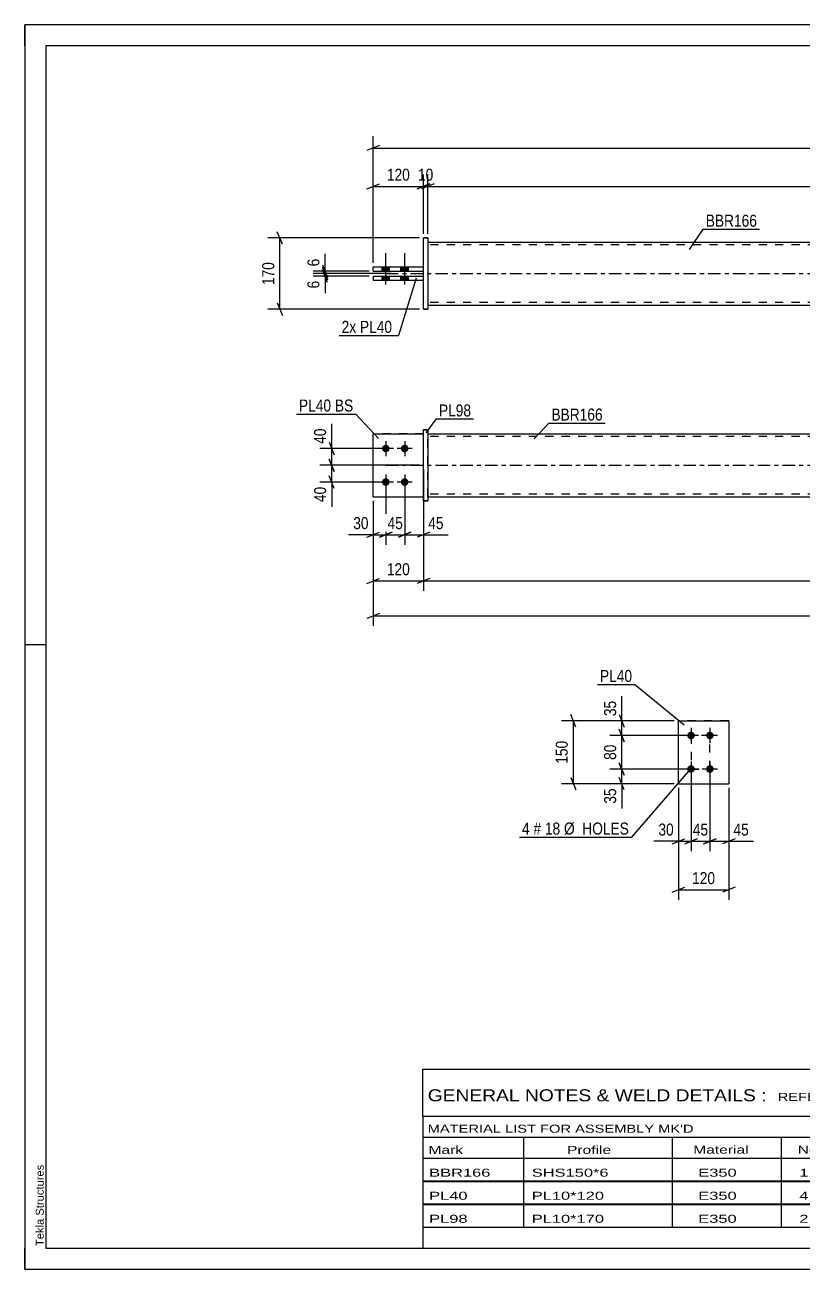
# Model space of a CAD drawing. Header units: millimetres. Extents: x 0 to 420, y 0 to 297.
# Drawn here: x 0 to 186, y 0 to 297 of the extents above; entities that cross this region are included whole.
import ezdxf

# ---------------------------------------------------------------- set-up
doc = ezdxf.new("R2010")
doc.units = ezdxf.units.MM
doc.linetypes.add('DXK_LINE_DOT2', pattern=[3.9198, 1.9599, -1.9599])
doc.linetypes.add('DXK_LINE_DOT3', pattern=[5.9187, 2.979, -0.9799, 0.9799, -0.9799])
doc.styles.add('Arial', font='ARIAL.TTF', dxfattribs={"height": 0.2})
doc.styles.add('Arial Narrow', font='ARIALN.TTF', dxfattribs={"height": 0.2})

# ---------------------------------------------------------------- blocks, each defined once
blk = doc.blocks.new('Unknown-580606079-1163')
at = {"color": 5, "linetype": 'Continuous'}
for p, q in [((420, 297), (0, 297)), ((0, 297), (0, 0)), ((0, 292), (0, 297)), ((415, 292), (5, 292)), ((5, 292), (5, 5)), ((5, 149), (0, 149)), ((0, 0), (0, 5)), ((5, 5), (415, 5)), ((0, 0), (420, 0))]:
    blk.add_line(p, q, dxfattribs=at)
at = {"color": 174, "linetype": 'Continuous', "style": 'Arial'}
blk.add_text('Tekla Structures', height=1.9102, rotation=90, dxfattribs=at).set_placement((4.5, 5.5))
blk = doc.blocks.new('Part-580606079-1811 - 1792')
at = {"color": 7, "linetype": 'DXK_LINE_DOT2'}
for p, q in [((83.16, 199.37), (95.16, 199.37)), ((95.16, 199.37), (83.16, 199.37)), ((83.16, 199.37), (83.16, 199.37)), ((83.16, 184.37), (83.16, 199.37)), ((95.16, 184.37), (95.16, 199.37)), ((83.16, 184.37), (95.16, 184.37)), ((83.16, 184.37), (95.16, 184.37)), ((95.16, 184.37), (95.16, 184.37))]:
    blk.add_line(p, q, dxfattribs=at)
blk = doc.blocks.new('Bolt-580606079-1795 - 1792')
at = {"linetype": 'Continuous'}
for points in [[(86.16, 196.77), (86.34, 196.76), (86.52, 196.7), (86.69, 196.6), (86.83, 196.48), (86.94, 196.32), (87.01, 196.15), (87.05, 195.97), (87.05, 195.78), (87.01, 195.6), (86.94, 195.42), (86.83, 195.27), (86.69, 195.15), (86.52, 195.05), (86.34, 194.99), (86.16, 194.97), (85.97, 194.99), (85.79, 195.05), (85.63, 195.15), (85.49, 195.27), (85.38, 195.42), (85.3, 195.6), (85.26, 195.78), (85.26, 195.97), (85.3, 196.15), (85.38, 196.32), (85.49, 196.48), (85.63, 196.6), (85.79, 196.7), (85.97, 196.76)], [(90.66, 196.77), (90.84, 196.76), (91.02, 196.7), (91.19, 196.6), (91.33, 196.48), (91.44, 196.32), (91.51, 196.15), (91.55, 195.97), (91.55, 195.78), (91.51, 195.6), (91.44, 195.42), (91.33, 195.27), (91.19, 195.15), (91.02, 195.05), (90.84, 194.99), (90.66, 194.97), (90.47, 194.99), (90.29, 195.05), (90.13, 195.15), (89.99, 195.27), (89.88, 195.42), (89.8, 195.6), (89.76, 195.78), (89.76, 195.97), (89.8, 196.15), (89.88, 196.32), (89.99, 196.48), (90.13, 196.6), (90.29, 196.7), (90.47, 196.76)], [(86.16, 188.77), (86.34, 188.76), (86.52, 188.7), (86.69, 188.6), (86.83, 188.48), (86.94, 188.32), (87.01, 188.15), (87.05, 187.97), (87.05, 187.78), (87.01, 187.6), (86.94, 187.42), (86.83, 187.27), (86.69, 187.15), (86.52, 187.05), (86.34, 186.99), (86.16, 186.97), (85.97, 186.99), (85.79, 187.05), (85.63, 187.15), (85.49, 187.27), (85.38, 187.42), (85.3, 187.6), (85.26, 187.78), (85.26, 187.97), (85.3, 188.15), (85.38, 188.32), (85.49, 188.48), (85.63, 188.6), (85.79, 188.7), (85.97, 188.76)], [(90.66, 188.77), (90.84, 188.76), (91.02, 188.7), (91.19, 188.6), (91.33, 188.48), (91.44, 188.32), (91.51, 188.15), (91.55, 187.97), (91.55, 187.78), (91.51, 187.6), (91.44, 187.42), (91.33, 187.27), (91.19, 187.15), (91.02, 187.05), (90.84, 186.99), (90.66, 186.97), (90.47, 186.99), (90.29, 187.05), (90.13, 187.15), (89.99, 187.27), (89.88, 187.42), (89.8, 187.6), (89.76, 187.78), (89.76, 187.97), (89.8, 188.15), (89.88, 188.32), (89.99, 188.48), (90.13, 188.6), (90.29, 188.7), (90.47, 188.76)]]:
    blk.add_hatch(color=1, dxfattribs=at).paths.add_polyline_path(points)
at = {"color": 1, "linetype": 'Continuous'}
for p, q in [((86.16, 197.67), (86.16, 194.07)), ((90.66, 197.67), (90.66, 194.07)), ((87.96, 195.87), (84.36, 195.87)), ((92.46, 195.87), (88.86, 195.87)), ((87.96, 187.87), (84.36, 187.87)), ((86.16, 189.67), (86.16, 186.07)), ((92.46, 187.87), (88.86, 187.87)), ((90.66, 189.67), (90.66, 186.07))]:
    blk.add_line(p, q, dxfattribs=at)
blk = doc.blocks.new('Part-580606079-1801 - 1792')
at = {"color": 2, "linetype": 'Continuous'}
for p, q in [((96.16, 199.37), (224.16, 199.37)), ((224.26, 199.37), (352.26, 199.37)), ((96.16, 184.37), (224.16, 184.37)), ((224.26, 184.37), (352.26, 184.37))]:
    blk.add_line(p, q, dxfattribs=at)
at = {"color": 7, "linetype": 'DXK_LINE_DOT2'}
for p, q in [((96.16, 184.37), (96.16, 199.37)), ((352.26, 199.37), (352.26, 184.37)), ((224.16, 198.77), (96.16, 198.77)), ((352.26, 198.77), (224.26, 198.77)), ((224.16, 184.97), (96.16, 184.97)), ((352.26, 184.97), (224.26, 184.97))]:
    blk.add_line(p, q, dxfattribs=at)
at = {"color": 7, "linetype": 'DXK_LINE_DOT3'}
for p, q in [((86.16, 191.87), (224.16, 191.87)), ((224.26, 191.87), (362.26, 191.87))]:
    blk.add_line(p, q, dxfattribs=at)
blk = doc.blocks.new('Part-580606079-1816 - 1792')
at = {"color": 2, "linetype": 'Continuous'}
for p, q in [((83.16, 199.37), (95.16, 199.37)), ((83.16, 199.37), (83.16, 199.37)), ((83.16, 184.37), (83.16, 199.37)), ((83.16, 184.37), (95.16, 184.37)), ((83.16, 184.37), (83.16, 184.37))]:
    blk.add_line(p, q, dxfattribs=at)
at = {"color": 7, "linetype": 'DXK_LINE_DOT2'}
for p, q in [((95.16, 199.37), (83.16, 199.37)), ((83.16, 199.37), (83.16, 199.37)), ((95.16, 184.37), (95.16, 199.37)), ((83.16, 184.37), (95.16, 184.37)), ((95.16, 184.37), (95.16, 184.37))]:
    blk.add_line(p, q, dxfattribs=at)
blk = doc.blocks.new('Part-580606079-1821 - 1792')
at = {"color": 2, "linetype": 'Continuous'}
for p, q in [((95.16, 183.37), (95.16, 200.38)), ((95.16, 200.37), (96.16, 200.37)), ((96.16, 200.38), (96.16, 183.37)), ((95.16, 183.38), (95.16, 183.37)), ((95.16, 183.37), (96.16, 183.37))]:
    blk.add_line(p, q, dxfattribs=at)
at = {"color": 7, "linetype": 'DXK_LINE_DOT2'}
for p, q in [((95.16, 200.38), (96.16, 200.38)), ((96.16, 183.38), (95.16, 183.38))]:
    blk.add_line(p, q, dxfattribs=at)
blk = doc.blocks.new('Bolt-580606079-2076 - 2069')
at = {"linetype": 'Continuous'}
for points in [[(85.26, 238.23), (87.06, 238.23), (87.06, 239.23), (85.26, 239.23)], [(85.26, 238.23), (87.06, 238.23), (87.06, 239.23), (85.26, 239.23)], [(89.76, 238.23), (91.56, 238.23), (91.56, 239.23), (89.76, 239.23)], [(89.76, 238.23), (91.56, 238.23), (91.56, 239.23), (89.76, 239.23)], [(85.26, 236.03), (87.06, 236.03), (87.06, 237.03), (85.26, 237.03)], [(85.26, 236.03), (87.06, 236.03), (87.06, 237.03), (85.26, 237.03)], [(89.76, 236.03), (91.56, 236.03), (91.56, 237.03), (89.76, 237.03)], [(89.76, 236.03), (91.56, 236.03), (91.56, 237.03), (89.76, 237.03)]]:
    blk.add_hatch(color=1, dxfattribs=at).paths.add_polyline_path(points)
at = {"color": 1, "linetype": 'Continuous'}
for p, q in [((86.16, 235.03), (86.16, 242.53)), ((86.16, 235.03), (86.16, 242.53)), ((90.66, 235.03), (90.66, 242.53)), ((90.66, 235.03), (90.66, 242.53)), ((85.26, 238.23), (85.26, 239.23)), ((85.26, 238.23), (85.26, 239.23)), ((87.06, 238.23), (87.06, 239.23)), ((87.06, 238.23), (87.06, 239.23)), ((89.76, 238.23), (89.76, 239.23)), ((89.76, 238.23), (89.76, 239.23)), ((91.56, 238.23), (91.56, 239.23)), ((91.56, 238.23), (91.56, 239.23)), ((85.26, 236.03), (85.26, 237.03)), ((85.26, 236.03), (85.26, 237.03)), ((87.06, 236.03), (87.06, 237.03)), ((87.06, 236.03), (87.06, 237.03)), ((89.76, 236.03), (89.76, 237.03)), ((89.76, 236.03), (89.76, 237.03)), ((91.56, 236.03), (91.56, 237.03)), ((91.56, 236.03), (91.56, 237.03))]:
    blk.add_line(p, q, dxfattribs=at)
blk = doc.blocks.new('Part-580606079-2093 - 2069')
at = {"color": 2, "linetype": 'Continuous'}
for p, q in [((83.16, 237.03), (95.16, 237.03)), ((83.16, 237.03), (83.16, 236.03)), ((83.16, 236.03), (95.16, 236.03))]:
    blk.add_line(p, q, dxfattribs=at)
at = {"color": 7, "linetype": 'DXK_LINE_DOT2'}
for p, q in [((83.16, 237.03), (95.16, 237.03)), ((83.16, 236.03), (95.16, 236.03)), ((95.16, 236.03), (95.16, 237.03))]:
    blk.add_line(p, q, dxfattribs=at)
blk = doc.blocks.new('Part-580606079-2082 - 2069')
at = {"color": 2, "linetype": 'Continuous'}
for p, q in [((96.16, 245.13), (224.16, 245.13)), ((224.26, 245.13), (352.26, 245.13)), ((96.16, 230.13), (224.16, 230.13)), ((224.26, 230.13), (352.26, 230.13))]:
    blk.add_line(p, q, dxfattribs=at)
at = {"color": 7, "linetype": 'DXK_LINE_DOT2'}
for p, q in [((96.16, 245.13), (96.16, 230.13)), ((224.16, 244.53), (96.16, 244.53)), ((352.26, 244.53), (224.26, 244.53)), ((352.26, 245.13), (352.26, 230.13)), ((224.16, 230.73), (96.16, 230.73)), ((352.26, 230.73), (224.26, 230.73))]:
    blk.add_line(p, q, dxfattribs=at)
at = {"color": 7, "linetype": 'DXK_LINE_DOT3'}
for p, q in [((86.16, 237.63), (224.16, 237.63)), ((224.26, 237.63), (362.26, 237.63))]:
    blk.add_line(p, q, dxfattribs=at)
blk = doc.blocks.new('Part-580606079-2088 - 2069')
at = {"color": 2, "linetype": 'Continuous'}
for p, q in [((83.16, 239.23), (95.16, 239.23)), ((83.16, 238.23), (83.16, 239.23)), ((83.16, 238.23), (95.16, 238.23))]:
    blk.add_line(p, q, dxfattribs=at)
at = {"color": 7, "linetype": 'DXK_LINE_DOT2'}
for p, q in [((83.16, 239.23), (95.16, 239.23)), ((83.16, 238.23), (95.16, 238.23)), ((95.16, 238.23), (95.16, 239.23))]:
    blk.add_line(p, q, dxfattribs=at)
blk = doc.blocks.new('Part-580606079-2094 - 2069')
at = {"color": 2, "linetype": 'Continuous'}
for p, q in [((95.16, 246.13), (96.16, 246.13)), ((95.16, 246.13), (95.16, 246.13)), ((95.16, 229.13), (95.16, 246.13)), ((96.16, 246.13), (96.16, 246.13)), ((96.16, 246.13), (96.16, 229.13)), ((96.16, 229.13), (95.16, 229.13)), ((95.16, 229.13), (95.16, 229.13)), ((96.16, 229.13), (96.16, 229.13))]:
    blk.add_line(p, q, dxfattribs=at)
at = {"color": 7, "linetype": 'DXK_LINE_DOT2'}
for p, q in [((96.16, 246.13), (95.16, 246.13)), ((95.16, 246.13), (95.16, 246.13)), ((95.16, 229.13), (96.16, 229.13))]:
    blk.add_line(p, q, dxfattribs=at)
blk = doc.blocks.new('Bolt-580606079-1445 - 1411')
at = {"linetype": 'Continuous'}
for points in [[(159.01, 126.47), (158.82, 126.49), (158.65, 126.55), (158.48, 126.65), (158.34, 126.77), (158.23, 126.92), (158.16, 127.1), (158.12, 127.28), (158.12, 127.47), (158.16, 127.65), (158.23, 127.82), (158.34, 127.98), (158.48, 128.1), (158.65, 128.2), (158.82, 128.26), (159.01, 128.27), (159.2, 128.26), (159.38, 128.2), (159.54, 128.1), (159.68, 127.98), (159.79, 127.82), (159.87, 127.65), (159.91, 127.47), (159.91, 127.28), (159.87, 127.1), (159.79, 126.92), (159.68, 126.77), (159.54, 126.65), (159.38, 126.55), (159.2, 126.49)], [(163.51, 126.47), (163.32, 126.49), (163.15, 126.55), (162.98, 126.65), (162.84, 126.77), (162.73, 126.92), (162.66, 127.1), (162.62, 127.28), (162.62, 127.47), (162.66, 127.65), (162.73, 127.82), (162.84, 127.98), (162.98, 128.1), (163.15, 128.2), (163.32, 128.26), (163.51, 128.27), (163.7, 128.26), (163.88, 128.2), (164.04, 128.1), (164.18, 127.98), (164.29, 127.82), (164.37, 127.65), (164.41, 127.47), (164.41, 127.28), (164.37, 127.1), (164.29, 126.92), (164.18, 126.77), (164.04, 126.65), (163.88, 126.55), (163.7, 126.49)], [(159.01, 118.47), (158.82, 118.49), (158.65, 118.55), (158.48, 118.65), (158.34, 118.77), (158.23, 118.92), (158.16, 119.1), (158.12, 119.28), (158.12, 119.47), (158.16, 119.65), (158.23, 119.82), (158.34, 119.98), (158.48, 120.1), (158.65, 120.2), (158.82, 120.26), (159.01, 120.27), (159.2, 120.26), (159.38, 120.2), (159.54, 120.1), (159.68, 119.98), (159.79, 119.82), (159.87, 119.65), (159.91, 119.47), (159.91, 119.28), (159.87, 119.1), (159.79, 118.92), (159.68, 118.77), (159.54, 118.65), (159.38, 118.55), (159.2, 118.49)], [(163.51, 118.47), (163.32, 118.49), (163.15, 118.55), (162.98, 118.65), (162.84, 118.77), (162.73, 118.92), (162.66, 119.1), (162.62, 119.28), (162.62, 119.47), (162.66, 119.65), (162.73, 119.82), (162.84, 119.98), (162.98, 120.1), (163.15, 120.2), (163.32, 120.26), (163.51, 120.27), (163.7, 120.26), (163.88, 120.2), (164.04, 120.1), (164.18, 119.98), (164.29, 119.82), (164.37, 119.65), (164.41, 119.47), (164.41, 119.28), (164.37, 119.1), (164.29, 118.92), (164.18, 118.77), (164.04, 118.65), (163.88, 118.55), (163.7, 118.49)]]:
    blk.add_hatch(color=1, dxfattribs=at).paths.add_polyline_path(points)
at = {"color": 1, "linetype": 'Continuous'}
for p, q in [((159.01, 129.17), (159.01, 125.57)), ((163.51, 129.17), (163.51, 125.57)), ((160.81, 127.37), (157.21, 127.37)), ((165.31, 127.37), (161.71, 127.37)), ((160.81, 119.37), (157.21, 119.37)), ((159.01, 121.17), (159.01, 117.57)), ((165.31, 119.37), (161.71, 119.37)), ((163.51, 121.17), (163.51, 117.57))]:
    blk.add_line(p, q, dxfattribs=at)
blk = doc.blocks.new('Part-580606079-1460 - 1411')
at = {"color": 2, "linetype": 'Continuous'}
for p, q in [((156.01, 130.87), (168.01, 130.87)), ((156.01, 130.87), (156.01, 130.87)), ((156.01, 115.87), (156.01, 130.87)), ((168.01, 130.87), (168.01, 130.87)), ((168.01, 130.87), (168.01, 115.87)), ((156.01, 115.87), (168.01, 115.87)), ((156.01, 115.87), (156.01, 115.87)), ((168.01, 115.87), (168.01, 115.87))]:
    blk.add_line(p, q, dxfattribs=at)
at = {"color": 7, "linetype": 'DXK_LINE_DOT2'}
for p, q in [((168.01, 130.87), (156.01, 130.87)), ((156.01, 115.87), (168.01, 115.87)), ((168.01, 115.87), (168.01, 115.87))]:
    blk.add_line(p, q, dxfattribs=at)
blk = doc.blocks.new('Rectangle-580606079-1569 - 1411')
at = {"color": 1, "linetype": 'DXK_LINE_DOT2'}
blk.add_lwpolyline([(159.01, 119.37), (163.51, 119.37), (163.51, 127.37), (159.01, 127.37), (159.01, 119.37)], close=True, dxfattribs=at)
blk = doc.blocks.new('StraightDimension-580606079-1939 - 1792')
at = {"color": 7, "linetype": 'Continuous'}
for p, q in [((95.16, 190.87), (95.16, 161.88)), ((353.26, 183.37), (353.26, 161.88)), ((96.66, 164.88), (93.66, 163.68)), ((95.16, 164.28), (353.26, 164.28)), ((351.76, 163.68), (354.76, 164.88))]:
    blk.add_line(p, q, dxfattribs=at)
at = {"color": 0}
blk.add_wipeout([(228.46, 165.03), (228.46, 169.23), (219.95, 169.23), (219.95, 165.03)], dxfattribs=at)
at = {"color": 3, "style": 'Arial Narrow'}
blk.add_text('2685', height=2.863, dxfattribs=at).set_placement((220.55, 165.63))
blk = doc.blocks.new('StraightDimension-580606079-1924 - 1792')
at = {"color": 7, "linetype": 'Continuous'}
for p, q in [((95.16, 190.87), (95.16, 161.88)), ((83.16, 183.37), (83.16, 161.88)), ((81.66, 163.68), (84.66, 164.88)), ((83.16, 164.28), (95.16, 164.28)), ((96.66, 164.88), (93.66, 163.68))]:
    blk.add_line(p, q, dxfattribs=at)
at = {"color": 0}
blk.add_wipeout([(92.5, 165.03), (92.5, 169.23), (85.81, 169.23), (85.81, 165.03)], dxfattribs=at)
at = {"color": 3, "style": 'Arial Narrow'}
blk.add_text('120', height=2.863, dxfattribs=at).set_placement((86.41, 165.63))
blk = doc.blocks.new('StraightDimension-580606079-1993 - 1792')
at = {"color": 7, "linetype": 'Continuous'}
for p, q in [((86.16, 186.87), (86.16, 172.89)), ((83.16, 183.37), (83.16, 172.89)), ((81.66, 174.69), (84.66, 175.89)), ((83.16, 175.29), (86.16, 175.29)), ((87.66, 175.89), (84.66, 174.69))]:
    blk.add_line(p, q, dxfattribs=at)
at = {"color": 0}
blk.add_wipeout([(82.63, 176.04), (82.63, 180.24), (77.78, 180.24), (77.78, 176.04)], dxfattribs=at)
at = {"color": 7, "linetype": 'Continuous'}
blk.add_line((83.16, 175.29), (77.25, 175.29), dxfattribs=at)
blk.add_line((83.16, 175.29), (77.25, 175.29), dxfattribs=at)
at = {"color": 3, "style": 'Arial Narrow'}
blk.add_text('30', height=2.863, dxfattribs=at).set_placement((78.38, 176.64))
blk = doc.blocks.new('StraightDimension-580606079-2009 - 1792')
at = {"color": 7, "linetype": 'Continuous'}
for p, q in [((86.16, 186.87), (86.16, 172.89)), ((90.66, 186.87), (90.66, 172.89)), ((84.66, 174.69), (87.66, 175.89)), ((86.16, 175.29), (90.66, 175.29)), ((92.16, 175.89), (89.16, 174.69))]:
    blk.add_line(p, q, dxfattribs=at)
at = {"color": 0}
blk.add_wipeout([(90.83, 176.04), (90.83, 180.24), (85.98, 180.24), (85.98, 176.04)], dxfattribs=at)
at = {"color": 3, "style": 'Arial Narrow'}
blk.add_text('45', height=2.863, dxfattribs=at).set_placement((86.58, 176.64))
blk = doc.blocks.new('StraightDimension-580606079-1885 - 1792')
at = {"color": 7, "linetype": 'Continuous'}
for p, q in [((83.16, 183.37), (83.16, 153.52)), ((365.26, 183.37), (365.26, 153.52)), ((84.66, 156.52), (81.66, 155.32)), ((83.16, 155.92), (365.26, 155.92)), ((363.76, 155.32), (366.76, 156.52))]:
    blk.add_line(p, q, dxfattribs=at)
at = {"color": 0}
blk.add_wipeout([(228.46, 156.67), (228.46, 160.87), (219.95, 160.87), (219.95, 156.67)], dxfattribs=at)
at = {"color": 3, "style": 'Arial Narrow'}
blk.add_text('2925', height=2.863, dxfattribs=at).set_placement((220.55, 157.27))
blk = doc.blocks.new('StraightDimension-580606079-1983 - 1792')
at = {"color": 7, "linetype": 'Continuous'}
for p, q in [((72.65, 197.37), (73.85, 194.37)), ((85.16, 195.87), (70.4, 195.87)), ((73.85, 190.37), (72.65, 193.37)), ((73.25, 191.87), (73.25, 195.87)), ((94.16, 191.87), (70.4, 191.87))]:
    blk.add_line(p, q, dxfattribs=at)
at = {"color": 0}
blk.add_wipeout([(72.5, 201.26), (68.3, 201.26), (68.3, 196.4), (72.5, 196.4)], dxfattribs=at)
at = {"color": 7, "linetype": 'Continuous'}
blk.add_line((73.25, 195.87), (73.25, 201.78), dxfattribs=at)
blk.add_line((73.25, 195.87), (73.25, 201.78), dxfattribs=at)
at = {"color": 3, "style": 'Arial Narrow'}
blk.add_text('40', height=2.863, rotation=90.0002, dxfattribs=at).set_placement((71.9, 197))
blk = doc.blocks.new('StraightDimension-580606079-1974 - 1792')
at = {"color": 7, "linetype": 'Continuous'}
for p, q in [((72.65, 193.37), (73.85, 190.37)), ((94.16, 191.87), (70.4, 191.87)), ((73.25, 187.87), (73.25, 191.87)), ((85.16, 187.87), (70.4, 187.87)), ((73.85, 186.37), (72.65, 189.37))]:
    blk.add_line(p, q, dxfattribs=at)
at = {"color": 0}
blk.add_wipeout([(72.5, 187.35), (68.3, 187.35), (68.3, 182.49), (72.5, 182.49)], dxfattribs=at)
at = {"color": 7, "linetype": 'Continuous'}
blk.add_line((73.25, 187.87), (73.25, 181.97), dxfattribs=at)
blk.add_line((73.25, 187.87), (73.25, 181.97), dxfattribs=at)
at = {"color": 3, "style": 'Arial Narrow'}
blk.add_text('40', height=2.863, rotation=90.0002, dxfattribs=at).set_placement((71.9, 183.09))
blk = doc.blocks.new('StraightDimension-580606079-2022 - 1792')
at = {"color": 7, "linetype": 'Continuous'}
for p, q in [((90.66, 186.87), (90.66, 172.89)), ((95.16, 183.37), (95.16, 172.89)), ((89.16, 174.69), (92.16, 175.89)), ((90.66, 175.29), (95.16, 175.29)), ((96.66, 175.89), (93.66, 174.69))]:
    blk.add_line(p, q, dxfattribs=at)
at = {"color": 0}
blk.add_wipeout([(100.54, 176.04), (100.54, 180.24), (95.68, 180.24), (95.68, 176.04)], dxfattribs=at)
at = {"color": 7, "linetype": 'Continuous'}
blk.add_line((95.16, 175.29), (101.06, 175.29), dxfattribs=at)
blk.add_line((95.16, 175.29), (101.06, 175.29), dxfattribs=at)
at = {"color": 3, "style": 'Arial Narrow'}
blk.add_text('45', height=2.863, dxfattribs=at).set_placement((96.28, 176.64))
blk = doc.blocks.new('StraightDimension-580606079-2210 - 2069')
at = {"color": 7, "linetype": 'Continuous'}
for p, q in [((87.41, 237.63), (68.79, 237.63)), ((71.04, 239.13), (72.24, 236.13)), ((72.24, 235.53), (71.04, 238.53)), ((71.64, 237.03), (71.64, 237.63)), ((82.16, 237.03), (68.79, 237.03))]:
    blk.add_line(p, q, dxfattribs=at)
at = {"color": 0}
blk.add_wipeout([(70.89, 236.51), (66.69, 236.51), (66.69, 233.48), (70.89, 233.48)], dxfattribs=at)
at = {"color": 7, "linetype": 'Continuous'}
blk.add_line((71.64, 237.03), (71.64, 232.95), dxfattribs=at)
blk.add_line((71.64, 237.03), (71.64, 232.95), dxfattribs=at)
at = {"color": 3, "style": 'Arial Narrow'}
blk.add_text('6', height=2.86, rotation=90.0002, dxfattribs=at).set_placement((70.29, 234.08))
blk = doc.blocks.new('StraightDimension-580606079-4129 - 2069')
at = {"color": 7, "linetype": 'Continuous'}
for p, q in [((83.16, 240.23), (83.16, 270.44)), ((365.26, 240.23), (365.26, 270.44)), ((84.66, 268.19), (81.66, 266.99)), ((83.16, 267.59), (365.26, 267.59)), ((363.76, 266.99), (366.76, 268.19))]:
    blk.add_line(p, q, dxfattribs=at)
at = {"color": 0}
blk.add_wipeout([(228.46, 268.34), (228.46, 272.54), (219.95, 272.54), (219.95, 268.34)], dxfattribs=at)
at = {"color": 3, "style": 'Arial Narrow'}
blk.add_text('2925', height=2.863, dxfattribs=at).set_placement((220.55, 268.94))
blk = doc.blocks.new('StraightDimension-580606079-4085 - 2069')
at = {"color": 7, "linetype": 'Continuous'}
for p, q in [((93.66, 257.86), (96.66, 259.06)), ((97.66, 259.06), (94.66, 257.86)), ((95.16, 247.13), (95.16, 261.31)), ((95.16, 258.46), (96.16, 258.46)), ((96.16, 247.13), (96.16, 261.31))]:
    blk.add_line(p, q, dxfattribs=at)
at = {"color": 0}
blk.add_wipeout([(98.08, 259.21), (98.08, 263.41), (93.23, 263.41), (93.23, 259.21)], dxfattribs=at)
at = {"color": 3, "style": 'Arial Narrow'}
blk.add_text('10', height=2.863, dxfattribs=at).set_placement((93.83, 259.81))
blk = doc.blocks.new('StraightDimension-580606079-2107 - 2069')
at = {"color": 7, "linetype": 'Continuous'}
for p, q in [((61.46, 244.63), (60.26, 247.63)), ((94.16, 246.13), (58.01, 246.13)), ((60.86, 229.13), (60.86, 246.13)), ((94.16, 229.13), (58.01, 229.13)), ((60.26, 230.63), (61.46, 227.63))]:
    blk.add_line(p, q, dxfattribs=at)
at = {"color": 0}
blk.add_wipeout([(60.11, 240.97), (55.91, 240.97), (55.91, 234.29), (60.11, 234.29)], dxfattribs=at)
at = {"color": 3, "style": 'Arial Narrow'}
blk.add_text('170', height=2.863, rotation=90.0002, dxfattribs=at).set_placement((59.51, 234.89))
blk = doc.blocks.new('StraightDimension-580606079-2200 - 2069')
at = {"color": 7, "linetype": 'Continuous'}
for p, q in [((82.16, 238.23), (68.79, 238.23)), ((87.41, 237.63), (68.79, 237.63)), ((71.04, 239.73), (72.24, 236.73)), ((72.24, 236.13), (71.04, 239.13)), ((71.64, 237.63), (71.64, 238.23))]:
    blk.add_line(p, q, dxfattribs=at)
at = {"color": 0}
blk.add_wipeout([(70.89, 241.78), (66.69, 241.78), (66.69, 238.76), (70.89, 238.76)], dxfattribs=at)
at = {"color": 7, "linetype": 'Continuous'}
blk.add_line((71.64, 238.23), (71.64, 242.31), dxfattribs=at)
blk.add_line((71.64, 238.23), (71.64, 242.31), dxfattribs=at)
at = {"color": 3, "style": 'Arial Narrow'}
blk.add_text('6', height=2.86, rotation=90.0002, dxfattribs=at).set_placement((70.29, 239.36))
blk = doc.blocks.new('StraightDimension-580606079-4084 - 2069')
at = {"color": 7, "linetype": 'Continuous'}
for p, q in [((97.66, 259.06), (94.66, 257.86)), ((96.16, 247.13), (96.16, 261.31)), ((96.16, 258.46), (352.26, 258.46)), ((350.76, 257.86), (353.76, 259.06)), ((352.26, 247.13), (352.26, 261.31))]:
    blk.add_line(p, q, dxfattribs=at)
at = {"color": 0}
blk.add_wipeout([(228.46, 259.21), (228.46, 263.41), (219.95, 263.41), (219.95, 259.21)], dxfattribs=at)
at = {"color": 3, "style": 'Arial Narrow'}
blk.add_text('2665', height=2.863, dxfattribs=at).set_placement((220.55, 259.81))
blk = doc.blocks.new('StraightDimension-580606079-4086 - 2069')
at = {"color": 7, "linetype": 'Continuous'}
for p, q in [((81.66, 257.86), (84.66, 259.06)), ((83.16, 240.23), (83.16, 261.31)), ((83.16, 258.46), (95.16, 258.46)), ((96.66, 259.06), (93.66, 257.86)), ((95.16, 247.13), (95.16, 261.31))]:
    blk.add_line(p, q, dxfattribs=at)
at = {"color": 0}
blk.add_wipeout([(92.5, 259.21), (92.5, 263.41), (85.81, 263.41), (85.81, 259.21)], dxfattribs=at)
at = {"color": 3, "style": 'Arial Narrow'}
blk.add_text('120', height=2.863, dxfattribs=at).set_placement((86.41, 259.81))
blk = doc.blocks.new('StraightDimension-580606079-1556 - 1411')
at = {"color": 7, "linetype": 'Continuous'}
for p, q in [((155.01, 130.87), (139.63, 130.87)), ((141.88, 132.37), (143.08, 129.37)), ((142.48, 127.37), (142.48, 130.87)), ((143.08, 125.87), (141.88, 128.87)), ((158.01, 127.37), (139.63, 127.37))]:
    blk.add_line(p, q, dxfattribs=at)
at = {"color": 0}
blk.add_wipeout([(141.73, 136.26), (137.53, 136.26), (137.53, 131.4), (141.73, 131.4)], dxfattribs=at)
at = {"color": 7, "linetype": 'Continuous'}
blk.add_line((142.48, 130.87), (142.48, 136.78), dxfattribs=at)
blk.add_line((142.48, 130.87), (142.48, 136.78), dxfattribs=at)
at = {"color": 3, "style": 'Arial Narrow'}
blk.add_text('35', height=2.863, rotation=90.0002, dxfattribs=at).set_placement((141.13, 132))
blk = doc.blocks.new('StraightDimension-580606079-1492 - 1411')
at = {"color": 7, "linetype": 'Continuous'}
for p, q in [((159.01, 118.37), (159.01, 99.74)), ((163.51, 118.37), (163.51, 99.74)), ((157.51, 101.54), (160.51, 102.74)), ((159.01, 102.14), (163.51, 102.14)), ((165.01, 102.74), (162.01, 101.54))]:
    blk.add_line(p, q, dxfattribs=at)
at = {"color": 0}
blk.add_wipeout([(163.69, 102.89), (163.69, 107.09), (158.83, 107.09), (158.83, 102.89)], dxfattribs=at)
at = {"color": 3, "style": 'Arial Narrow'}
blk.add_text('45', height=2.863, dxfattribs=at).set_placement((159.43, 103.49))
blk = doc.blocks.new('StraightDimension-580606079-1462 - 1411')
at = {"color": 7, "linetype": 'Continuous'}
for p, q in [((156.01, 114.87), (156.01, 88.15)), ((168.01, 114.87), (168.01, 88.15)), ((154.51, 89.95), (157.51, 91.15)), ((156.01, 90.55), (168.01, 90.55)), ((169.51, 91.15), (166.51, 89.95))]:
    blk.add_line(p, q, dxfattribs=at)
at = {"color": 0}
blk.add_wipeout([(165.35, 91.3), (165.35, 95.5), (158.67, 95.5), (158.67, 91.3)], dxfattribs=at)
at = {"color": 3, "style": 'Arial Narrow'}
blk.add_text('120', height=2.863, dxfattribs=at).set_placement((159.27, 91.9))
blk = doc.blocks.new('StraightDimension-580606079-1479 - 1411')
at = {"color": 7, "linetype": 'Continuous'}
for p, q in [((163.51, 118.37), (163.51, 99.74)), ((168.01, 114.87), (168.01, 99.74)), ((162.01, 101.54), (165.01, 102.74)), ((163.51, 102.14), (168.01, 102.14)), ((169.51, 102.74), (166.51, 101.54))]:
    blk.add_line(p, q, dxfattribs=at)
at = {"color": 0}
blk.add_wipeout([(173.39, 102.89), (173.39, 107.09), (168.54, 107.09), (168.54, 102.89)], dxfattribs=at)
at = {"color": 7, "linetype": 'Continuous'}
blk.add_line((168.01, 102.14), (173.92, 102.14), dxfattribs=at)
blk.add_line((168.01, 102.14), (173.92, 102.14), dxfattribs=at)
at = {"color": 3, "style": 'Arial Narrow'}
blk.add_text('45', height=2.863, dxfattribs=at).set_placement((169.14, 103.49))
blk = doc.blocks.new('StraightDimension-580606079-1502 - 1411')
at = {"color": 7, "linetype": 'Continuous'}
for p, q in [((159.01, 118.37), (159.01, 99.74)), ((156.01, 114.87), (156.01, 99.74)), ((154.51, 101.54), (157.51, 102.74)), ((156.01, 102.14), (159.01, 102.14)), ((160.51, 102.74), (157.51, 101.54))]:
    blk.add_line(p, q, dxfattribs=at)
at = {"color": 0}
blk.add_wipeout([(155.49, 102.89), (155.49, 107.09), (150.63, 107.09), (150.63, 102.89)], dxfattribs=at)
at = {"color": 7, "linetype": 'Continuous'}
blk.add_line((156.01, 102.14), (150.11, 102.14), dxfattribs=at)
blk.add_line((156.01, 102.14), (150.11, 102.14), dxfattribs=at)
at = {"color": 3, "style": 'Arial Narrow'}
blk.add_text('30', height=2.863, dxfattribs=at).set_placement((151.23, 103.49))
blk = doc.blocks.new('StraightDimension-580606079-1516 - 1411')
at = {"color": 7, "linetype": 'Continuous'}
for p, q in [((155.01, 130.87), (128.07, 130.87)), ((131.52, 129.37), (130.32, 132.37)), ((130.92, 115.87), (130.92, 130.87)), ((155.01, 115.87), (128.07, 115.87)), ((130.32, 117.37), (131.52, 114.37))]:
    blk.add_line(p, q, dxfattribs=at)
at = {"color": 0}
blk.add_wipeout([(130.17, 126.72), (125.97, 126.72), (125.97, 120.03), (130.17, 120.03)], dxfattribs=at)
at = {"color": 3, "style": 'Arial Narrow'}
blk.add_text('150', height=2.863, rotation=90.0002, dxfattribs=at).set_placement((129.57, 120.63))
blk = doc.blocks.new('StraightDimension-580606079-1533 - 1411')
at = {"color": 7, "linetype": 'Continuous'}
for p, q in [((158.01, 119.37), (139.63, 119.37)), ((141.88, 120.87), (143.08, 117.87)), ((142.48, 115.87), (142.48, 119.37)), ((155.01, 115.87), (139.63, 115.87)), ((143.08, 114.37), (141.88, 117.37))]:
    blk.add_line(p, q, dxfattribs=at)
at = {"color": 0}
blk.add_wipeout([(141.73, 115.35), (137.53, 115.35), (137.53, 110.49), (141.73, 110.49)], dxfattribs=at)
at = {"color": 7, "linetype": 'Continuous'}
blk.add_line((142.48, 115.87), (142.48, 109.97), dxfattribs=at)
blk.add_line((142.48, 115.87), (142.48, 109.97), dxfattribs=at)
at = {"color": 3, "style": 'Arial Narrow'}
blk.add_text('35', height=2.863, rotation=90.0002, dxfattribs=at).set_placement((141.13, 111.09))
blk = doc.blocks.new('StraightDimension-580606079-1546 - 1411')
at = {"color": 7, "linetype": 'Continuous'}
for p, q in [((141.88, 128.87), (143.08, 125.87)), ((158.01, 127.37), (139.63, 127.37)), ((142.48, 119.37), (142.48, 127.37)), ((158.01, 119.37), (139.63, 119.37)), ((143.08, 117.87), (141.88, 120.87))]:
    blk.add_line(p, q, dxfattribs=at)
at = {"color": 0}
blk.add_wipeout([(141.73, 125.8), (137.53, 125.8), (137.53, 120.95), (141.73, 120.95)], dxfattribs=at)
at = {"color": 3, "style": 'Arial Narrow'}
blk.add_text('80', height=2.863, rotation=90.0002, dxfattribs=at).set_placement((141.13, 121.55))
blk = doc.blocks.new('Unknown-580606079-4704')
at = {"color": 7, "linetype": 'Continuous'}
for p, q in [((95, 47.75), (255, 47.75)), ((95, 36.5), (95, 47.75)), ((255, 47.75), (255, 36.5)), ((95, 36.5), (255, 36.5)), ((95, 36.5), (95, 31.5)), ((255, 36.5), (255, 31.5)), ((95, 31.5), (255, 31.5)), ((95, 31.5), (95, 26.5)), ((119, 31.5), (119, 26.5)), ((154.5, 31.5), (154.5, 26.5)), ((180.5, 31.5), (180.5, 26.5)), ((193.5, 31.5), (193.5, 26.5)), ((211, 31.5), (211, 26.5)), ((233, 31.5), (233, 26.5)), ((255, 31.5), (255, 26.5)), ((95, 26.5), (255, 26.5)), ((95, 26.45), (95, 21.05)), ((95, 26.45), (255, 26.45)), ((119, 26.5), (119, 21)), ((154.5, 26.5), (154.5, 21)), ((180.5, 26.5), (180.5, 21)), ((193.5, 26.5), (193.5, 21)), ((211, 26.5), (211, 21)), ((233, 26.5), (233, 21)), ((255, 26.45), (255, 21.05)), ((95, 21.05), (255, 21.05)), ((95, 20.95), (95, 15.55)), ((95, 20.95), (255, 20.95)), ((119, 21), (119, 15.5)), ((154.5, 21), (154.5, 15.5)), ((180.5, 21), (180.5, 15.5)), ((193.5, 21), (193.5, 15.5)), ((211, 21), (211, 15.5)), ((233, 21), (233, 15.5)), ((255, 20.95), (255, 15.55)), ((95, 15.55), (255, 15.55)), ((95, 15.45), (95, 10.05)), ((95, 15.45), (255, 15.45)), ((119, 15.5), (119, 10)), ((154.5, 15.5), (154.5, 10)), ((180.5, 15.5), (180.5, 10)), ((193.5, 15.5), (193.5, 10)), ((211, 15.5), (211, 10)), ((233, 15.5), (233, 10)), ((255, 15.45), (255, 10.05)), ((95, 10.05), (255, 10.05)), ((95, 10), (255, 10)), ((95, 10), (95, 5)), ((211, 10), (211, 5)), ((233, 10), (233, 5)), ((255, 10), (255, 5)), ((95, 5), (255, 5))]:
    blk.add_line(p, q, dxfattribs=at)
at = {"color": 7, "style": 'Arial Narrow'}
for s, height, width, p in [('GENERAL NOTES & WELD DETAILS :', 2.8633, 1.4, (96.15, 40.06)), ('REFER TYP DRAWING TYP-01', 1.9089, 1.6, (179.7, 40.16)), ("MATERIAL LIST FOR ASSEMBLY MK'D", 1.9089, 1.6, (96.15, 32.56)), ('BBR166', 1.909, 1.794707, (187.48, 32.47)), ('1', 1.91, 1.794707, (217.08, 32.56)), ('No. Required', 1.9089, 1.6, (226.41, 32.56)), ('Mark', 1.909, 1.7, (96.34, 27.5)), ('Profile', 1.909, 1.7, (129.41, 27.5)), ('Material', 1.909, 1.7, (159.54, 27.56)), ('No.', 1.909, 1.7, (184.5, 27.56)), ('Length', 1.909, 1.7, (195, 27.56)), ('Area', 1.909, 1.7, (217.5, 27.56)), ('Weight', 1.909, 1.7, (237, 27.56))]:
    blk.add_text(s, height=height, dxfattribs=dict(at, width=width)).set_placement(p)
at = {"color": 7, "linetype": 'Continuous', "style": 'Arial Narrow'}
for s, height, width, p in [('BBR166', 1.909, 1.794707, (96.5, 22.06)), ('SHS150*6', 1.909, 1.794707, (121, 22.06)), ('E350', 1.909, 1.794707, (160.74, 22.06)), ('1', 1.91, 1.794707, (184.86, 22.06)), ('2665', 1.909, 1.794707, (197.58, 22.06)), ('1.6', 1.909, 1.794707, (221.32, 22.06)), ('72.3', 1.909, 1.794707, (240.14, 22.06)), ('PL40', 1.909, 1.794707, (96.5, 16.56)), ('PL10*120', 1.909, 1.794707, (121, 16.56)), ('E350', 1.909, 1.794707, (160.74, 16.56)), ('4', 1.91, 1.794707, (184.86, 16.56)), ('150', 1.909, 1.794707, (199.77, 16.56)), ('0.0', 1.909, 1.794707, (221.32, 16.56)), ('5.7', 1.909, 1.794707, (242.33, 16.56)), ('PL98', 1.909, 1.794707, (96.5, 11.06)), ('PL10*170', 1.909, 1.794707, (121, 11.06)), ('E350', 1.909, 1.794707, (160.74, 11.06)), ('2', 1.91, 1.794707, (184.86, 11.06)), ('170', 1.909, 1.794707, (199.77, 11.06)), ('0.1', 1.909, 1.794707, (221.32, 11.06)), ('4.5', 1.909, 1.794707, (242.33, 11.06)), ('Total', 1.909, 1.7, (197.33, 6.5)), ('1.9', 1.909, 1.794707, (220.83, 6.5)), ('82.5', 1.909, 1.794707, (240.14, 6.5))]:
    blk.add_text(s, height=height, dxfattribs=dict(at, width=width)).set_placement(p)
blk = doc.blocks.new('Mark-580606079-1797 - 1792')
at = {"color": 0}
blk.add_wipeout([(137.93, 202.55), (137.93, 205.55), (125.69, 205.55), (125.69, 202.55)], dxfattribs=at)
blk.add_wipeout([(137.93, 202.55), (137.93, 205.55), (125.69, 205.55), (125.69, 202.55)], dxfattribs=at)
at = {"color": 30, "linetype": 'Continuous'}
for p, q in [((121.58, 198.21), (125.09, 201.95)), ((125.09, 201.95), (138.53, 201.95))]:
    blk.add_line(p, q, dxfattribs=at)
at = {"color": 3, "style": 'Arial Narrow'}
blk.add_text('BBR166', height=2.863, dxfattribs=at).set_placement((125.69, 202.55))
blk = doc.blocks.new('Mark-580606079-1817 - 1792')
at = {"color": 0}
blk.add_wipeout([(106.51, 203.53), (106.51, 206.53), (98.84, 206.53), (98.84, 203.53)], dxfattribs=at)
blk.add_wipeout([(106.51, 203.53), (106.51, 206.53), (98.84, 206.53), (98.84, 203.53)], dxfattribs=at)
at = {"color": 30, "linetype": 'Continuous'}
for p, q in [((95.8, 199.61), (98.24, 202.93)), ((98.24, 202.93), (107.11, 202.93))]:
    blk.add_line(p, q, dxfattribs=at)
at = {"color": 3, "style": 'Arial Narrow'}
blk.add_text('PL98', height=2.863, dxfattribs=at).set_placement((98.84, 203.53))
blk = doc.blocks.new('MarkSet-580606079-2060 - 1792')
at = {"color": 0}
blk.add_wipeout([(73.1, 204.71), (73.1, 207.71), (65.43, 207.71), (65.43, 204.71)], dxfattribs=at)
blk.add_wipeout([(73.1, 204.71), (73.1, 207.71), (65.43, 207.71), (65.43, 204.71)], dxfattribs=at)
blk.add_wipeout([(78.38, 204.71), (78.38, 207.71), (74, 207.71), (74, 204.71)], dxfattribs=at)
blk.add_wipeout([(78.38, 204.71), (78.38, 207.71), (74, 207.71), (74, 204.71)], dxfattribs=at)
at = {"color": 30, "linetype": 'Continuous'}
for p in [(64.83, 204.11), (84.43, 198.27)]:
    blk.add_line(p, (78.98, 204.11), dxfattribs=at)
at = {"color": 3, "style": 'Arial Narrow'}
for s, p in [('PL40', (65.43, 204.71)), ('BS', (74, 204.71))]:
    blk.add_text(s, height=2.863, dxfattribs=at).set_placement(p)
blk = doc.blocks.new('Mark-580606079-2078 - 2069')
at = {"color": 0}
blk.add_wipeout([(174.77, 248.82), (174.77, 251.82), (162.53, 251.82), (162.53, 248.82)], dxfattribs=at)
blk.add_wipeout([(174.77, 248.82), (174.77, 251.82), (162.53, 251.82), (162.53, 248.82)], dxfattribs=at)
at = {"color": 30, "linetype": 'Continuous'}
for p, q in [((158.65, 243.37), (161.93, 248.22)), ((161.93, 248.22), (175.37, 248.22))]:
    blk.add_line(p, q, dxfattribs=at)
at = {"color": 3, "style": 'Arial Narrow'}
blk.add_text('BBR166', height=2.863, dxfattribs=at).set_placement((162.53, 248.82))
blk = doc.blocks.new('MarkSet-580606079-2248 - 2069')
at = {"color": 30, "linetype": 'Continuous'}
blk.add_line((93.39, 236.57), (89.16, 222.89), dxfattribs=at)
at = {"color": 0}
blk.add_wipeout([(79.08, 223.49), (79.08, 226.49), (75.61, 226.49), (75.61, 223.49)], dxfattribs=at)
blk.add_wipeout([(79.08, 223.49), (79.08, 226.49), (75.61, 226.49), (75.61, 223.49)], dxfattribs=at)
blk.add_wipeout([(87.66, 223.49), (87.66, 226.49), (79.98, 226.49), (79.98, 223.49)], dxfattribs=at)
blk.add_wipeout([(87.66, 223.49), (87.66, 226.49), (79.98, 226.49), (79.98, 223.49)], dxfattribs=at)
at = {"color": 30, "linetype": 'Continuous'}
blk.add_line((75.01, 222.89), (89.16, 222.89), dxfattribs=at)
at = {"color": 3, "style": 'Arial Narrow'}
for s, p in [('2x', (75.61, 223.49)), ('PL40', (79.98, 223.49))]:
    blk.add_text(s, height=2.863, dxfattribs=at).set_placement(p)
blk = doc.blocks.new('Mark-580606079-1441 - 1411')
at = {"color": 0}
blk.add_wipeout([(120.5, 103.73), (120.5, 106.73), (118.67, 106.73), (118.67, 103.73)], dxfattribs=at)
blk.add_wipeout([(120.5, 103.73), (120.5, 106.73), (118.67, 106.73), (118.67, 103.73)], dxfattribs=at)
blk.add_wipeout([(123.23, 103.73), (123.23, 106.73), (121.4, 106.73), (121.4, 103.73)], dxfattribs=at)
blk.add_wipeout([(123.23, 103.73), (123.23, 106.73), (121.4, 106.73), (121.4, 103.73)], dxfattribs=at)
at = {"color": 3, "style": 'Arial Narrow'}
blk.add_text('4', height=2.86, dxfattribs=at).set_placement((118.67, 103.73))
at = {"color": 0}
blk.add_wipeout([(127.78, 103.73), (127.78, 106.73), (124.13, 106.73), (124.13, 103.73)], dxfattribs=at)
blk.add_wipeout([(127.78, 103.73), (127.78, 106.73), (124.13, 106.73), (124.13, 103.73)], dxfattribs=at)
at = {"color": 3, "style": 'Arial Narrow'}
blk.add_text('#', height=2.86, dxfattribs=at).set_placement((121.4, 103.73))
at = {"color": 0}
blk.add_wipeout([(144.21, 103.73), (144.21, 106.73), (128.68, 106.73), (128.68, 103.73)], dxfattribs=at)
blk.add_wipeout([(144.21, 103.73), (144.21, 106.73), (128.68, 106.73), (128.68, 103.73)], dxfattribs=at)
at = {"color": 7, "linetype": 'Continuous'}
for p in [(158.88, 119.4), (118.07, 103.13)]:
    blk.add_line(p, (144.81, 103.13), dxfattribs=at)
at = {"color": 3, "style": 'Arial Narrow'}
for s, p in [('18', (124.13, 103.73)), ('Ø  HOLES', (128.68, 103.73))]:
    blk.add_text(s, height=2.863, dxfattribs=at).set_placement(p)
blk = doc.blocks.new('Mark-580606079-1456 - 1411')
at = {"color": 0}
blk.add_wipeout([(144.95, 140.16), (144.95, 143.16), (137.28, 143.16), (137.28, 140.16)], dxfattribs=at)
blk.add_wipeout([(144.95, 140.16), (144.95, 143.16), (137.28, 143.16), (137.28, 140.16)], dxfattribs=at)
at = {"color": 30, "linetype": 'Continuous'}
for p in [(136.68, 139.56), (157.35, 129.85)]:
    blk.add_line(p, (145.55, 139.56), dxfattribs=at)
at = {"color": 3, "style": 'Arial Narrow'}
blk.add_text('PL40', height=2.863, dxfattribs=at).set_placement((137.28, 140.16))

msp = doc.modelspace()

# ---------------------------------------------------------------- block references
for name in ['Unknown-580606079-1163', 'Part-580606079-2082 - 2069', 'Part-580606079-2094 - 2069', 'Bolt-580606079-2076 - 2069', 'Part-580606079-2088 - 2069', 'Part-580606079-2093 - 2069', 'Part-580606079-1811 - 1792', 'Part-580606079-1816 - 1792', 'Part-580606079-1801 - 1792', 'Part-580606079-1821 - 1792', 'Bolt-580606079-1795 - 1792', 'Part-580606079-1460 - 1411', 'Bolt-580606079-1445 - 1411', 'Rectangle-580606079-1569 - 1411', 'Unknown-580606079-4704']:
    msp.add_blockref(name, (0, 0))

# ---------------------------------------------------------------- next in the draw order: block references
for name in ['StraightDimension-580606079-2210 - 2069', 'Mark-580606079-1817 - 1792', 'Mark-580606079-1797 - 1792', 'StraightDimension-580606079-1939 - 1792', 'StraightDimension-580606079-1556 - 1411', 'StraightDimension-580606079-1492 - 1411']:
    msp.add_blockref(name, (0, 0))

# ---------------------------------------------------------------- next in the draw order: block references
for name in ['StraightDimension-580606079-4129 - 2069', 'StraightDimension-580606079-1924 - 1792', 'StraightDimension-580606079-1462 - 1411']:
    msp.add_blockref(name, (0, 0))

# ---------------------------------------------------------------- next in the draw order: block references
for name in ['StraightDimension-580606079-4085 - 2069', 'StraightDimension-580606079-1983 - 1792', 'StraightDimension-580606079-1993 - 1792', 'StraightDimension-580606079-1502 - 1411', 'StraightDimension-580606079-1479 - 1411']:
    msp.add_blockref(name, (0, 0))

# ---------------------------------------------------------------- next in the draw order: block references
for name in ['StraightDimension-580606079-2107 - 2069', 'MarkSet-580606079-2060 - 1792', 'StraightDimension-580606079-2009 - 1792', 'StraightDimension-580606079-1516 - 1411']:
    msp.add_blockref(name, (0, 0))

# ---------------------------------------------------------------- next in the draw order: block references
for name in ['StraightDimension-580606079-4084 - 2069', 'StraightDimension-580606079-2200 - 2069', 'StraightDimension-580606079-1885 - 1792', 'StraightDimension-580606079-1533 - 1411']:
    msp.add_blockref(name, (0, 0))

# ---------------------------------------------------------------- next in the draw order: block references
for name in ['StraightDimension-580606079-4086 - 2069', 'Mark-580606079-2078 - 2069', 'MarkSet-580606079-2248 - 2069', 'StraightDimension-580606079-1974 - 1792', 'StraightDimension-580606079-1546 - 1411']:
    msp.add_blockref(name, (0, 0))

# ---------------------------------------------------------------- next in the draw order: block references
for name in ['StraightDimension-580606079-2022 - 1792', 'Mark-580606079-1456 - 1411', 'Mark-580606079-1441 - 1411']:
    msp.add_blockref(name, (0, 0))

doc.saveas('drawing.dxf')
